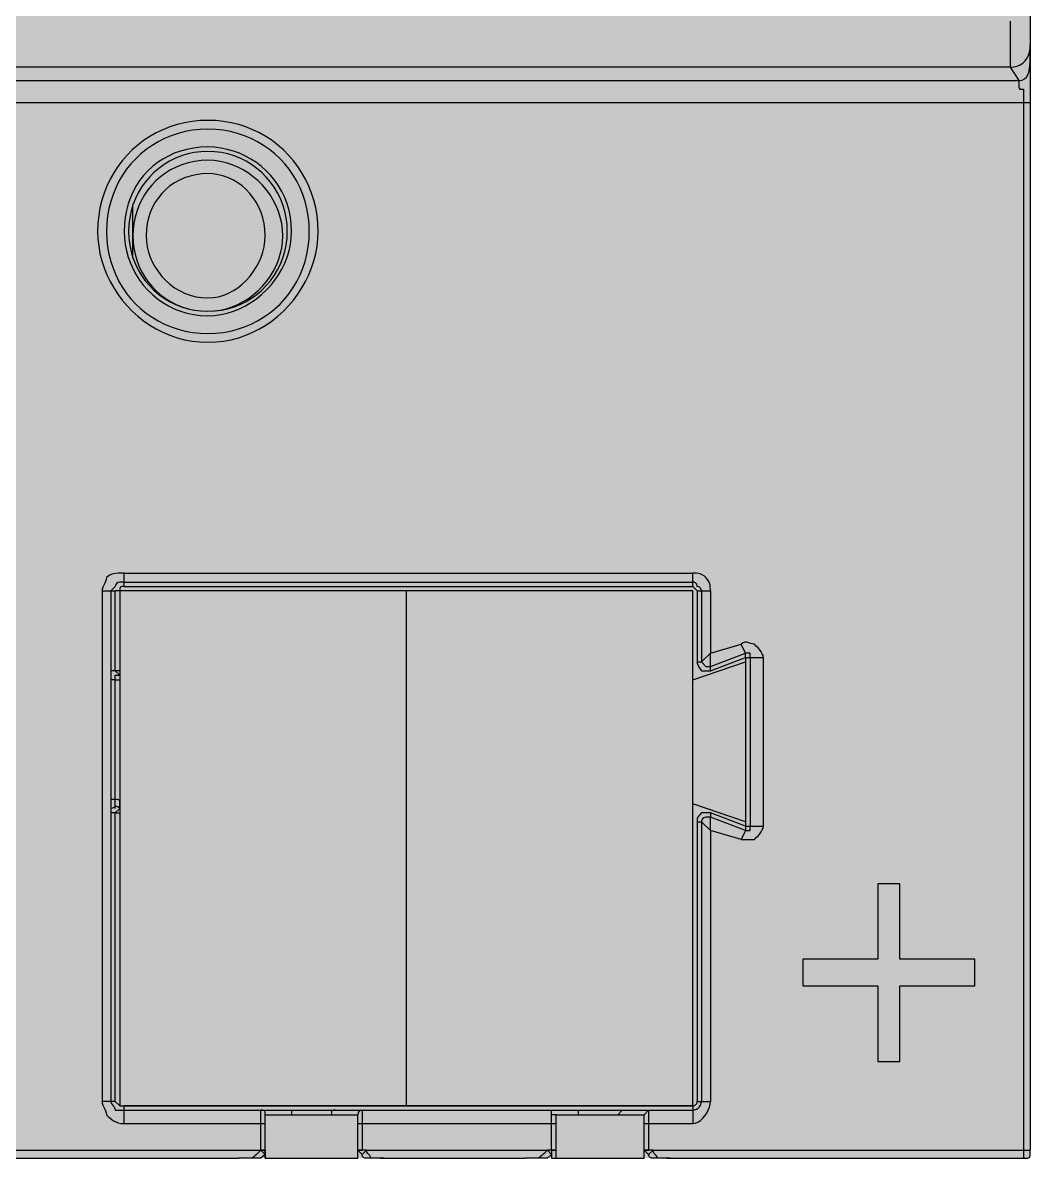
# Model space of a CAD drawing. Header units: millimetres. Extents: x 0 to 966, y -664 to 90.
# Drawn here: x 123.57 to 144, y -390 to -366.98 of the extents above; entities that cross this region are included whole.
import ezdxf

# ---------------------------------------------------------------- set-up
doc = ezdxf.new("R2010")
doc.units = ezdxf.units.MM
for name, color, linetype in [('HDL_BODY', 7, 'Continuous'), ('HDL_COLOUR', 7, 'Continuous'), ('HDL_DETAIL', 7, 'Continuous'), ('HDL_PRINT', 7, 'Continuous')]:
    doc.layers.add(name, color=color, linetype=linetype)

# ---------------------------------------------------------------- blocks, each defined once
blk = doc.blocks.new('M_DM02.1_FRONT')
at = {"layer": 'HDL_BODY', "true_color": 0x202126}
blk.add_hatch(color=250, dxfattribs=at).paths.add_polyline_path([(0, 0), (144, 0), (144, 90), (0, 90)])
at = {"layer": 'HDL_BODY', "true_color": 0x2a2a30}
blk.add_hatch(color=250, dxfattribs=at).paths.add_polyline_path([(0.4, 20.52), (143.6, 20.52), (143.6, 68.31), (0.4, 68.31)])
at = {"layer": 'HDL_BODY', "true_color": 0x23242a}
blk.add_hatch(color=250, dxfattribs=at).paths.add_polyline_path([(0.4, 0.5), (143.6, 0.5), (143.6, 19.8), (0.4, 19.8)])
at = {"layer": 'HDL_COLOUR', "true_color": 0x232529}
for points in [[(129.56, 18.789), (129.554, 18.952), (129.538, 19.111), (129.511, 19.266), (129.474, 19.418), (129.428, 19.565), (129.372, 19.707), (129.307, 19.844), (129.233, 19.975), (129.151, 20.101), (129.061, 20.22), (128.963, 20.332), (128.858, 20.438), (128.746, 20.536), (128.628, 20.627), (128.503, 20.709), (128.373, 20.784), (128.237, 20.849), (128.096, 20.905), (127.95, 20.952), (127.799, 20.99), (127.645, 21.016), (127.486, 21.033), (127.325, 21.038), (127.163, 21.033), (127.005, 21.016), (126.85, 20.99), (126.7, 20.952), (126.554, 20.905), (126.413, 20.849), (126.277, 20.784), (126.146, 20.709), (126.021, 20.627), (125.903, 20.536), (125.791, 20.438), (125.686, 20.332), (125.589, 20.22), (125.499, 20.101), (125.417, 19.975), (125.343, 19.844), (125.278, 19.707), (125.222, 19.565), (125.175, 19.418), (125.138, 19.266), (125.112, 19.111), (125.095, 18.952), (125.09, 18.789), (125.095, 18.637), (125.112, 18.486), (125.138, 18.338), (125.175, 18.192), (125.222, 18.049), (125.278, 17.909), (125.343, 17.774), (125.417, 17.643), (125.499, 17.516), (125.589, 17.396), (125.686, 17.281), (125.791, 17.172), (125.903, 17.07), (126.021, 16.976), (126.146, 16.89), (126.277, 16.812), (126.413, 16.742), (126.554, 16.682), (126.7, 16.632), (126.85, 16.592), (127.005, 16.563), (127.163, 16.546), (127.325, 16.54), (127.486, 16.546), (127.645, 16.563), (127.799, 16.592), (127.95, 16.632), (128.096, 16.682), (128.237, 16.742), (128.373, 16.812), (128.503, 16.89), (128.628, 16.976), (128.746, 17.07), (128.858, 17.172), (128.963, 17.281), (129.061, 17.396), (129.151, 17.516), (129.233, 17.643), (129.307, 17.774), (129.372, 17.909), (129.428, 18.049), (129.474, 18.192), (129.511, 18.338), (129.538, 18.486), (129.554, 18.637), (129.56, 18.789)], [(129.382, 18.789), (129.376, 18.947), (129.36, 19.101), (129.333, 19.251), (129.297, 19.396), (129.25, 19.537), (129.195, 19.673), (129.13, 19.803), (129.057, 19.928), (128.975, 20.046), (128.886, 20.157), (128.789, 20.262), (128.685, 20.36), (128.574, 20.45), (128.456, 20.532), (128.332, 20.605), (128.203, 20.67), (128.068, 20.726), (127.928, 20.773), (127.783, 20.81), (127.634, 20.837), (127.481, 20.853), (127.325, 20.858), (127.168, 20.853), (127.015, 20.837), (126.866, 20.81), (126.722, 20.773), (126.582, 20.726), (126.447, 20.67), (126.318, 20.605), (126.194, 20.532), (126.077, 20.45), (125.966, 20.36), (125.862, 20.262), (125.765, 20.157), (125.676, 20.046), (125.595, 19.928), (125.522, 19.803), (125.457, 19.673), (125.402, 19.537), (125.355, 19.396), (125.319, 19.251), (125.292, 19.101), (125.276, 18.947), (125.271, 18.789), (125.276, 18.631), (125.292, 18.477), (125.319, 18.327), (125.355, 18.181), (125.402, 18.041), (125.457, 17.905), (125.522, 17.775), (125.595, 17.65), (125.676, 17.532), (125.765, 17.42), (125.862, 17.315), (125.966, 17.218), (126.077, 17.128), (126.194, 17.046), (126.318, 16.972), (126.447, 16.907), (126.582, 16.851), (126.722, 16.805), (126.866, 16.768), (127.015, 16.741), (127.168, 16.725), (127.325, 16.719), (127.481, 16.725), (127.634, 16.741), (127.783, 16.768), (127.928, 16.805), (128.068, 16.851), (128.203, 16.907), (128.332, 16.972), (128.456, 17.046), (128.574, 17.128), (128.685, 17.218), (128.789, 17.315), (128.886, 17.42), (128.975, 17.532), (129.057, 17.65), (129.13, 17.775), (129.195, 17.905), (129.25, 18.041), (129.297, 18.181), (129.333, 18.327), (129.36, 18.477), (129.376, 18.631), (129.382, 18.789)], [(129.023, 18.789), (129.017, 18.935), (128.999, 19.077), (128.971, 19.214), (128.932, 19.347), (128.883, 19.473), (128.825, 19.595), (128.758, 19.71), (128.682, 19.818), (128.599, 19.92), (128.509, 20.015), (128.412, 20.102), (128.308, 20.182), (128.199, 20.253), (128.085, 20.316), (127.967, 20.371), (127.844, 20.416), (127.718, 20.451), (127.589, 20.477), (127.458, 20.493), (127.325, 20.499), (127.179, 20.493), (127.038, 20.477), (126.902, 20.451), (126.771, 20.416), (126.645, 20.371), (126.524, 20.316), (126.41, 20.253), (126.302, 20.182), (126.201, 20.102), (126.107, 20.015), (126.02, 19.92), (125.941, 19.818), (125.87, 19.71), (125.808, 19.595), (125.754, 19.473), (125.709, 19.347), (125.673, 19.214), (125.648, 19.077), (125.632, 18.935), (125.627, 18.789), (125.632, 18.655), (125.648, 18.522), (125.673, 18.392), (125.709, 18.266), (125.754, 18.142), (125.808, 18.023), (125.87, 17.908), (125.941, 17.798), (126.02, 17.694), (126.107, 17.597), (126.201, 17.506), (126.302, 17.422), (126.41, 17.346), (126.524, 17.278), (126.645, 17.22), (126.771, 17.171), (126.902, 17.131), (127.038, 17.103), (127.179, 17.085), (127.325, 17.079), (127.458, 17.085), (127.589, 17.103), (127.718, 17.131), (127.844, 17.171), (127.967, 17.22), (128.085, 17.278), (128.199, 17.346), (128.308, 17.422), (128.412, 17.506), (128.509, 17.597), (128.599, 17.694), (128.682, 17.798), (128.758, 17.908), (128.825, 18.023), (128.883, 18.142), (128.932, 18.266), (128.971, 18.392), (128.999, 18.522), (129.017, 18.655), (129.023, 18.789)], [(128.935, 18.789), (128.93, 18.929), (128.912, 19.066), (128.884, 19.199), (128.845, 19.328), (128.796, 19.452), (128.738, 19.57), (128.67, 19.683), (128.594, 19.789), (128.51, 19.889), (128.418, 19.981), (128.319, 20.066), (128.213, 20.142), (128.101, 20.21), (127.983, 20.269), (127.86, 20.318), (127.732, 20.357), (127.6, 20.385), (127.464, 20.402), (127.325, 20.408), (127.185, 20.402), (127.049, 20.385), (126.917, 20.357), (126.79, 20.318), (126.667, 20.269), (126.549, 20.21), (126.437, 20.142), (126.332, 20.066), (126.233, 19.981), (126.141, 19.889), (126.057, 19.789), (125.981, 19.683), (125.914, 19.57), (125.856, 19.452), (125.807, 19.328), (125.768, 19.199), (125.74, 19.066), (125.723, 18.929), (125.717, 18.789), (125.723, 18.648), (125.74, 18.511), (125.768, 18.378), (125.807, 18.25), (125.856, 18.126), (125.914, 18.007), (125.981, 17.895), (126.057, 17.788), (126.141, 17.689), (126.233, 17.596), (126.332, 17.512), (126.437, 17.435), (126.549, 17.368), (126.667, 17.309), (126.79, 17.26), (126.917, 17.221), (127.049, 17.193), (127.185, 17.175), (127.325, 17.169), (127.464, 17.175), (127.6, 17.193), (127.732, 17.221), (127.86, 17.26), (127.983, 17.309), (128.101, 17.368), (128.213, 17.435), (128.319, 17.512), (128.418, 17.596), (128.51, 17.689), (128.594, 17.788), (128.67, 17.895), (128.738, 18.007), (128.796, 18.126), (128.845, 18.25), (128.884, 18.378), (128.912, 18.511), (128.93, 18.648), (128.935, 18.789)], [(128.845, 18.699), (128.839, 18.826), (128.822, 18.951), (128.794, 19.073), (128.756, 19.192), (128.708, 19.308), (128.651, 19.419), (128.585, 19.526), (128.511, 19.627), (128.43, 19.722), (128.342, 19.811), (128.247, 19.893), (128.147, 19.967), (128.041, 20.033), (127.93, 20.09), (127.816, 20.139), (127.697, 20.177), (127.575, 20.205), (127.451, 20.223), (127.325, 20.229), (127.186, 20.223), (127.052, 20.205), (126.923, 20.177), (126.8, 20.139), (126.682, 20.09), (126.57, 20.033), (126.464, 19.967), (126.365, 19.893), (126.273, 19.811), (126.188, 19.722), (126.111, 19.627), (126.042, 19.526), (125.981, 19.419), (125.928, 19.308), (125.885, 19.192), (125.85, 19.073), (125.825, 18.951), (125.81, 18.826), (125.805, 18.699), (125.81, 18.572), (125.825, 18.447), (125.85, 18.325), (125.885, 18.205), (125.928, 18.09), (125.981, 17.978), (126.042, 17.872), (126.111, 17.771), (126.188, 17.676), (126.273, 17.587), (126.365, 17.505), (126.464, 17.431), (126.57, 17.365), (126.682, 17.307), (126.8, 17.259), (126.923, 17.221), (127.052, 17.193), (127.186, 17.175), (127.325, 17.169), (127.451, 17.175), (127.575, 17.193), (127.697, 17.221), (127.816, 17.259), (127.93, 17.307), (128.041, 17.365), (128.147, 17.431), (128.247, 17.505), (128.342, 17.587), (128.43, 17.676), (128.511, 17.771), (128.585, 17.872), (128.651, 17.978), (128.708, 18.09), (128.756, 18.205), (128.794, 18.325), (128.822, 18.447), (128.839, 18.572), (128.845, 18.699)], [(128.486, 18.699), (128.481, 18.824), (128.465, 18.945), (128.439, 19.061), (128.403, 19.172), (128.359, 19.278), (128.306, 19.378), (128.245, 19.471), (128.177, 19.558), (128.102, 19.637), (128.021, 19.709), (127.935, 19.773), (127.843, 19.828), (127.746, 19.874), (127.646, 19.91), (127.542, 19.937), (127.434, 19.953), (127.325, 19.959), (127.201, 19.953), (127.08, 19.937), (126.965, 19.91), (126.854, 19.874), (126.749, 19.828), (126.65, 19.773), (126.557, 19.709), (126.471, 19.637), (126.392, 19.558), (126.321, 19.471), (126.258, 19.378), (126.203, 19.278), (126.158, 19.172), (126.121, 19.061), (126.095, 18.945), (126.079, 18.824), (126.073, 18.699), (126.079, 18.588), (126.095, 18.478), (126.121, 18.369), (126.158, 18.263), (126.203, 18.159), (126.258, 18.06), (126.321, 17.965), (126.392, 17.875), (126.471, 17.792), (126.557, 17.716), (126.65, 17.647), (126.749, 17.587), (126.854, 17.536), (126.965, 17.495), (127.08, 17.464), (127.201, 17.446), (127.325, 17.439), (127.434, 17.446), (127.542, 17.464), (127.646, 17.495), (127.746, 17.536), (127.843, 17.587), (127.935, 17.647), (128.021, 17.716), (128.102, 17.792), (128.177, 17.875), (128.245, 17.965), (128.306, 18.06), (128.359, 18.159), (128.403, 18.263), (128.439, 18.369), (128.465, 18.478), (128.481, 18.588), (128.486, 18.699)]]:
    blk.add_hatch(color=250, dxfattribs=at).paths.add_polyline_path(points)
at = {"layer": 'HDL_COLOUR', "true_color": 0x111316}
blk.add_hatch(color=250, dxfattribs=at).paths.add_polyline_path([(125.627, 1.064), (131.391, 1.064), (131.391, 11.861), (125.627, 11.861)])
at = {"layer": 'HDL_COLOUR', "true_color": 0xb7262f}
blk.add_hatch(color=242, dxfattribs=at).paths.add_polyline_path([(131.391, 1.064), (137.155, 1.064), (137.155, 11.861), (131.391, 11.861)])
at = {"layer": 'HDL_PRINT', "true_color": 0xdee1e9}
h = blk.add_hatch(color=254, dxfattribs=at)
h.paths.add_polyline_path([(123.751, 13.93), (123.751, 15.73), (124.375, 15.73), (124.426, 15.73), (124.485, 15.73), (124.543, 15.73), (124.594, 15.73), (124.63, 15.73), (124.643, 15.73), (124.682, 15.725), (124.721, 15.712), (124.759, 15.694), (124.798, 15.675), (124.836, 15.658), (124.874, 15.645), (124.912, 15.64), (124.946, 15.606), (124.979, 15.571), (125.013, 15.534), (125.046, 15.493), (125.079, 15.449), (125.113, 15.399), (125.146, 15.343), (125.18, 15.28), (125.18, 15.242), (125.18, 15.197), (125.18, 15.145), (125.18, 15.089), (125.18, 15.028), (125.18, 14.964), (125.18, 14.897), (125.18, 14.83), (125.18, 14.791), (125.18, 14.751), (125.18, 14.707), (125.18, 14.659), (125.18, 14.604), (125.18, 14.542), (125.18, 14.47), (125.175, 14.432), (125.16, 14.395), (125.138, 14.361), (125.109, 14.333), (125.076, 14.31), (125.04, 14.295), (125.002, 14.29), (124.996, 14.245), (124.979, 14.203), (124.957, 14.166), (124.935, 14.137), (124.918, 14.117), (124.912, 14.11), (124.874, 14.077), (124.836, 14.053), (124.798, 14.037), (124.759, 14.027), (124.721, 14.022), (124.682, 14.02), (124.643, 14.02), (124.606, 14.015), (124.568, 14.002), (124.529, 13.985), (124.491, 13.966), (124.452, 13.948), (124.414, 13.935), (124.375, 13.93), (123.751, 13.93)])
h.paths.add_polyline_path([(124.019, 14.2), (124.375, 14.2), (124.42, 14.2), (124.465, 14.2), (124.51, 14.2), (124.555, 14.2), (124.599, 14.2), (124.643, 14.2), (124.682, 14.207), (124.71, 14.223), (124.734, 14.245), (124.757, 14.267), (124.786, 14.283), (124.824, 14.29), (124.829, 14.329), (124.842, 14.367), (124.859, 14.406), (124.877, 14.444), (124.894, 14.483), (124.907, 14.521), (124.912, 14.56), (124.916, 14.594), (124.926, 14.629), (124.94, 14.666), (124.957, 14.706), (124.974, 14.751), (124.988, 14.8), (124.998, 14.856), (125.002, 14.92), (124.998, 14.983), (124.988, 15.039), (124.974, 15.089), (124.957, 15.134), (124.94, 15.174), (124.926, 15.211), (124.916, 15.246), (124.912, 15.28), (124.874, 15.318), (124.836, 15.357), (124.798, 15.396), (124.759, 15.434), (124.721, 15.473), (124.682, 15.511), (124.643, 15.55), (124.599, 15.55), (124.555, 15.55), (124.51, 15.55), (124.465, 15.55), (124.42, 15.55), (124.375, 15.55), (124.019, 15.55), (124.019, 14.2)])
at = {"layer": 'HDL_DETAIL', "color": 251, "true_color": 0x52555c}
for points in [[(143.591, 23.048), (143.591, 22.988), (143.591, 22.928), (143.591, 22.883), (143.591, 22.838), (143.591, 22.793), (143.591, 22.748), (143.591, 22.703), (143.591, 22.658), (143.591, 22.613), (143.591, 22.582), (143.591, 22.554), (143.591, 22.523), (143.591, 22.478), (143.591, 22.433), (143.591, 22.402), (143.591, 22.374), (143.591, 22.343), (143.591, 22.298), (143.591, 22.208), (143.591, 22.118)], [(144, 23.468), (144, 23.429), (144, 23.388), (144, 23.345), (144, 23.297), (144, 23.242), (144, 23.18), (144, 23.108), (144, 23.018), (144, 22.973), (144, 22.941), (144, 22.914), (144, 22.882), (144, 22.838), (144, 22.748), (144, 22.658), (144, 22.568)], [(143.591, 22.118), (143.668, 22.123), (143.737, 22.139), (143.798, 22.164), (143.851, 22.199), (143.896, 22.242), (143.933, 22.293), (143.962, 22.352), (143.983, 22.418), (143.996, 22.49), (144, 22.568)], [(144, 22.568), (144, 22.388)], [(143.769, 21.848), (143.832, 21.856), (143.882, 21.878), (143.921, 21.914), (143.95, 21.96), (143.971, 22.017), (143.985, 22.081), (143.994, 22.152), (143.998, 22.228), (144, 22.307), (144, 22.388)], [(144, 22.388), (144, 22.388), (144, 22.298), (144, 22.208), (144, 22.118), (144, 22.065), (144, 22.016), (144, 21.975), (144, 21.948), (144, 21.938), (144, 21.893), (144, 21.862), (144, 21.834), (144, 21.803), (144, 21.758), (144, 21.686), (144, 21.624), (144, 21.569), (144, 21.521), (144, 21.477), (144, 21.437), (144, 21.398)], [(143.591, 22.118), (0.598, 22.118)], [(143.591, 22.118), (143.769, 21.848)], [(0.33, 21.848), (143.769, 21.848)], [(143.769, 21.848), (143.769, 21.848), (143.769, 21.758), (143.77, 21.714), (143.775, 21.688), (143.789, 21.674), (143.816, 21.669), (143.86, 21.668), (143.86, 21.578), (143.86, 21.525), (143.86, 21.476), (143.86, 21.436), (143.86, 21.408), (143.86, 21.398)], [(0, 21.398), (144, 21.398)], [(143.86, 21.398), (143.86, 0)], [(144, 21.398), (144, 0.164)], [(125.805, 18.249), (125.805, 19.329)], [(125.627, 11.861), (125.564, 11.86), (125.508, 11.859), (125.459, 11.856), (125.415, 11.849), (125.375, 11.839), (125.338, 11.823), (125.304, 11.8), (125.271, 11.771), (125.266, 11.732), (125.253, 11.694), (125.235, 11.655), (125.216, 11.616), (125.198, 11.578), (125.185, 11.539), (125.18, 11.501)], [(125.627, 11.861), (137.155, 11.861)], [(125.627, 11.591), (125.627, 11.861)], [(137.155, 11.591), (137.155, 11.861)], [(137.514, 11.501), (137.513, 11.539), (137.512, 11.578), (137.507, 11.616), (137.497, 11.655), (137.481, 11.694), (137.457, 11.732), (137.423, 11.771), (137.386, 11.804), (137.348, 11.828), (137.309, 11.844), (137.271, 11.854), (137.232, 11.859), (137.194, 11.86), (137.155, 11.861)], [(125.627, 11.681), (125.583, 11.68), (125.542, 11.678), (125.505, 11.67), (125.475, 11.654), (125.456, 11.629), (125.449, 11.591), (125.358, 11.501)], [(125.627, 11.591), (125.584, 11.59), (125.558, 11.585), (125.545, 11.571), (125.54, 11.545), (125.539, 11.501), (125.449, 11.501)], [(125.627, 11.681), (137.155, 11.681)], [(125.627, 11.591), (137.155, 11.591)], [(137.336, 11.501), (137.335, 11.51), (137.33, 11.532), (137.316, 11.559), (137.289, 11.581), (137.245, 11.591), (137.236, 11.635), (137.213, 11.661), (137.187, 11.675), (137.164, 11.68), (137.155, 11.681)], [(137.245, 11.501), (137.245, 11.501), (137.155, 11.591)], [(125.18, 11.501), (125.449, 11.501)], [(125.18, 11.501), (125.18, 1.154)], [(125.358, 11.501), (125.358, 1.154)], [(125.449, 9.881), (125.449, 11.501)], [(137.155, 11.501), (125.539, 11.501)], [(125.539, 11.501), (125.539, 1.064)], [(131.348, 11.501), (131.348, 1.064)], [(137.155, 1.064), (137.155, 11.501)], [(137.245, 11.501), (137.514, 11.501)], [(137.245, 11.501), (137.245, 10.061)], [(137.336, 11.501), (137.336, 10.061)], [(137.514, 11.501), (137.514, 10.241)], [(137.514, 10.241), (138.138, 10.421)], [(138.587, 10.151), (138.582, 10.19), (138.567, 10.228), (138.545, 10.267), (138.516, 10.305), (138.482, 10.344), (138.445, 10.383), (138.406, 10.421), (138.369, 10.426), (138.331, 10.437), (138.293, 10.45), (138.254, 10.459), (138.216, 10.461), (138.177, 10.45), (138.138, 10.421)], [(138.229, 10.241), (138.138, 10.421)], [(137.336, 10.061), (137.514, 10.241)], [(137.514, 9.971), (138.229, 10.241)], [(137.514, 10.151), (137.514, 10.241)], [(137.514, 9.881), (138.229, 10.151)], [(137.514, 9.971), (137.514, 10.151)], [(138.229, 10.151), (138.229, 10.241)], [(138.319, 10.151), (138.319, 10.241), (138.229, 10.241)], [(138.229, 10.151), (138.319, 10.151)], [(138.229, 10.151), (138.229, 6.732)], [(138.319, 10.151), (138.587, 10.151)], [(138.319, 10.151), (138.319, 6.732)], [(138.587, 10.151), (138.587, 6.732)], [(137.155, 9.701), (138.229, 10.061)], [(137.245, 10.061), (137.336, 10.061)], [(137.245, 10.061), (137.246, 10.054), (137.249, 10.034), (137.257, 10.005), (137.272, 9.968), (137.298, 9.926), (137.336, 9.881), (137.379, 9.881), (137.41, 9.881), (137.437, 9.881), (137.469, 9.881), (137.514, 9.881)], [(137.336, 10.061), (137.423, 9.971), (137.514, 9.971)], [(137.514, 9.881), (137.514, 9.971)], [(138.229, 10.061), (138.229, 6.822)], [(125.449, 9.881), (125.358, 9.881)], [(125.449, 9.701), (125.358, 9.701)], [(125.449, 9.881), (125.539, 9.791)], [(125.539, 9.881), (125.449, 9.881)], [(125.449, 9.791), (125.539, 9.791)], [(125.449, 9.701), (125.449, 9.791)], [(125.449, 7.272), (125.449, 9.701)], [(125.449, 9.701), (125.539, 9.701)], [(125.539, 9.791), (125.539, 9.701)], [(125.449, 7.272), (125.358, 7.272)], [(125.539, 7.182), (125.538, 7.226), (125.533, 7.252), (125.52, 7.266), (125.493, 7.271), (125.449, 7.272)], [(125.449, 7.182), (125.449, 7.272)], [(125.449, 7.092), (125.449, 7.182)], [(125.539, 7.092), (125.539, 7.182)], [(138.229, 6.822), (137.155, 7.182)], [(125.539, 7.092), (125.505, 7.12), (125.48, 7.131), (125.458, 7.13), (125.439, 7.12), (125.418, 7.108), (125.392, 7.097), (125.358, 7.092)], [(125.449, 7.002), (125.358, 7.002)], [(125.449, 7.002), (125.539, 7.092)], [(125.449, 7.002), (125.539, 7.002)], [(125.449, 1.154), (125.449, 7.002)], [(137.514, 7.002), (137.469, 7.002), (137.437, 7.002), (137.41, 7.002), (137.379, 7.002), (137.336, 7.002), (137.298, 6.964), (137.272, 6.935), (137.257, 6.912), (137.249, 6.889), (137.246, 6.86), (137.245, 6.822)], [(137.514, 6.912), (137.423, 6.912), (137.381, 6.903), (137.355, 6.88), (137.341, 6.854), (137.336, 6.831), (137.336, 6.822)], [(138.229, 6.732), (137.514, 7.002)], [(137.514, 7.002), (137.514, 6.912)], [(138.229, 6.642), (137.514, 6.912)], [(137.514, 6.642), (137.514, 6.912)], [(137.245, 6.822), (137.336, 6.822)], [(137.245, 6.822), (137.245, 1.154)], [(137.336, 6.822), (137.336, 1.154)], [(137.514, 6.642), (137.336, 6.822)], [(138.138, 6.462), (138.183, 6.462), (138.228, 6.462), (138.273, 6.462), (138.318, 6.462), (138.363, 6.462), (138.406, 6.462), (138.445, 6.501), (138.482, 6.539), (138.516, 6.578), (138.545, 6.616), (138.567, 6.655), (138.582, 6.693), (138.587, 6.732)], [(138.229, 6.732), (138.319, 6.732)], [(138.229, 6.732), (138.229, 6.642)], [(138.229, 6.642), (138.319, 6.642), (138.319, 6.732)], [(138.319, 6.732), (138.587, 6.732)], [(138.138, 6.462), (137.514, 6.642)], [(137.514, 6.642), (137.514, 1.154)], [(138.229, 6.642), (138.138, 6.462)], [(141.356, 5.563), (140.91, 5.563)], [(140.91, 5.563), (140.91, 4.033)], [(141.356, 4.033), (141.356, 5.563)], [(140.91, 4.033), (139.39, 4.033)], [(139.39, 4.033), (139.39, 3.493)], [(142.877, 4.033), (141.356, 4.033)], [(142.877, 3.493), (142.877, 4.033)], [(139.39, 3.493), (140.91, 3.493)], [(140.91, 3.493), (140.91, 1.963)], [(141.356, 3.493), (142.877, 3.493)], [(141.356, 1.963), (141.356, 3.493)], [(140.91, 1.963), (141.356, 1.963)], [(125.449, 1.154), (125.18, 1.154)], [(125.18, 1.154), (125.185, 1.115), (125.198, 1.076), (125.216, 1.038), (125.235, 0.999), (125.253, 0.961), (125.266, 0.922), (125.271, 0.884), (125.304, 0.85), (125.338, 0.818), (125.375, 0.787), (125.415, 0.76), (125.459, 0.737), (125.508, 0.719), (125.564, 0.708), (125.627, 0.704)], [(125.358, 1.154), (125.365, 1.115), (125.382, 1.087), (125.403, 1.064), (125.425, 1.04), (125.442, 1.012), (125.449, 0.974), (125.459, 0.974), (125.486, 0.974), (125.526, 0.974), (125.575, 0.974), (125.627, 0.974)], [(125.449, 1.154), (125.539, 1.064), (125.627, 1.064)], [(137.155, 0.704), (137.209, 0.711), (137.262, 0.733), (137.312, 0.767), (137.359, 0.81), (137.402, 0.861), (137.439, 0.917), (137.47, 0.977), (137.494, 1.038), (137.509, 1.097), (137.514, 1.154)], [(137.155, 0.974), (137.193, 0.979), (137.23, 0.994), (137.264, 1.016), (137.293, 1.045), (137.316, 1.079), (137.33, 1.115), (137.336, 1.154)], [(137.155, 1.064), (137.164, 1.064), (137.187, 1.069), (137.213, 1.083), (137.236, 1.11), (137.245, 1.154)], [(137.245, 1.154), (137.514, 1.154)], [(125.539, 1.064), (137.155, 1.064)], [(137.155, 1.064), (125.627, 1.064)], [(125.627, 0.704), (125.627, 1.064)], [(125.627, 0.974), (129.023, 0.974)], [(128.399, 0.164), (128.399, 0.974)], [(128.486, 0.884), (128.486, 0.884), (128.485, 0.928), (128.48, 0.954), (128.467, 0.968), (128.441, 0.973), (128.399, 0.974)], [(129.023, 0.974), (129.061, 0.974), (129.106, 0.974), (129.157, 0.974), (129.213, 0.974), (129.274, 0.974), (129.337, 0.974), (129.403, 0.974), (129.469, 0.974), (129.507, 0.974), (129.552, 0.974), (129.603, 0.974), (129.66, 0.974), (129.72, 0.974), (129.784, 0.974), (129.849, 0.974), (129.916, 0.974)], [(129.023, 0.974), (129.023, 0.884)], [(129.916, 0.974), (129.873, 0.973), (129.847, 0.968), (129.834, 0.954), (129.829, 0.928), (129.828, 0.884)], [(129.916, 0.974), (134.832, 0.974)], [(130.453, 0.974), (130.444, 0.973), (130.422, 0.968), (130.396, 0.954), (130.374, 0.928), (130.365, 0.884)], [(130.453, 0.974), (130.453, 0.164)], [(134.295, 0.164), (134.295, 0.974)], [(134.386, 0.884), (134.295, 0.884), (134.295, 0.974)], [(134.832, 0.974), (134.895, 0.974), (134.952, 0.974), (135.005, 0.974), (135.055, 0.974), (135.106, 0.974), (135.159, 0.974), (135.216, 0.974), (135.279, 0.974), (135.317, 0.974), (135.362, 0.974), (135.413, 0.974), (135.469, 0.974), (135.529, 0.974), (135.593, 0.974), (135.658, 0.974), (135.725, 0.974)], [(134.832, 0.974), (134.832, 0.884)], [(135.725, 0.974), (135.638, 0.884)], [(135.725, 0.974), (137.155, 0.974)], [(136.262, 0.974), (136.174, 0.884)], [(136.262, 0.974), (136.262, 0.164)], [(137.155, 1.064), (137.155, 0.704)], [(125.627, 0.704), (128.486, 0.704)], [(128.486, 0.884), (129.023, 0.884)], [(128.486, 0), (128.486, 0.884)], [(129.023, 0.884), (129.113, 0.884)], [(129.113, 0.884), (129.166, 0.884), (129.214, 0.884), (129.254, 0.884), (129.281, 0.884), (129.291, 0.884), (129.345, 0.884), (129.393, 0.884), (129.433, 0.884), (129.459, 0.884), (129.469, 0.884), (129.523, 0.884), (129.572, 0.884), (129.613, 0.884), (129.64, 0.884), (129.65, 0.884), (129.694, 0.884), (129.725, 0.884), (129.752, 0.884), (129.783, 0.884), (129.828, 0.884)], [(129.828, 0.884), (130.365, 0.884)], [(130.365, 0), (130.365, 0.884)], [(130.365, 0.704), (134.386, 0.704)], [(134.386, 0.884), (134.832, 0.884)], [(134.386, 0), (134.386, 0.884)], [(134.832, 0.884), (134.923, 0.884)], [(134.923, 0.884), (134.975, 0.884), (135.023, 0.884), (135.063, 0.884), (135.091, 0.884), (135.101, 0.884), (135.154, 0.884), (135.202, 0.884), (135.242, 0.884), (135.269, 0.884), (135.279, 0.884), (135.332, 0.884), (135.38, 0.884), (135.42, 0.884), (135.447, 0.884), (135.457, 0.884), (135.51, 0.884), (135.559, 0.884), (135.6, 0.884), (135.627, 0.884), (135.638, 0.884)], [(135.638, 0.884), (136.174, 0.884)], [(136.174, 0), (136.174, 0.884)], [(136.174, 0.704), (137.155, 0.704)], [(0, 0.164), (128.399, 0.164)], [(0.33, 0), (127.952, 0)], [(128.399, 0.164), (128.36, 0.126), (128.332, 0.098), (128.308, 0.076), (128.285, 0.055), (128.256, 0.032), (128.218, 0), (128.216, 0), (128.207, 0), (128.181, 0), (128.13, 0), (128.13, 0), (128.116, 0), (128.085, 0), (128.054, 0), (128.04, 0), (128.04, 0), (127.952, 0)], [(128.04, 0), (127.952, 0)], [(128.399, 0), (128.346, 0), (128.319, 0), (128.309, 0), (128.308, 0), (128.256, 0), (128.229, 0), (128.219, 0), (128.218, 0), (128.13, 0), (128.13, 0), (128.04, 0), (128.04, 0)], [(128.486, 0.164), (128.399, 0.164)], [(128.486, 0.074), (128.399, 0.164)], [(128.399, 0.164), (128.486, 0.164)], [(128.486, 0.074), (128.399, 0)], [(128.486, 0.164), (128.486, 0)], [(128.486, 0.164), (128.486, 0.074)], [(128.486, 0), (128.486, 0), (128.577, 0), (128.667, 0)], [(128.486, 0), (128.577, 0), (128.667, 0)], [(128.667, 0), (128.73, 0), (128.787, 0), (128.84, 0), (128.89, 0), (128.941, 0), (128.994, 0), (129.05, 0), (129.113, 0), (129.157, 0), (129.202, 0), (129.247, 0), (129.291, 0), (129.337, 0), (129.382, 0), (129.453, 0), (129.515, 0), (129.569, 0), (129.617, 0), (129.66, 0), (129.7, 0), (129.738, 0), (129.828, 0), (129.872, 0), (129.903, 0), (129.93, 0), (129.961, 0), (130.006, 0), (130.097, 0), (130.184, 0), (130.275, 0), (130.365, 0)], [(128.667, 0), (128.734, 0), (128.799, 0), (128.863, 0), (128.923, 0), (128.979, 0), (129.031, 0), (129.076, 0), (129.113, 0), (129.157, 0), (129.202, 0), (129.247, 0), (129.291, 0), (129.337, 0), (129.382, 0), (129.425, 0), (129.475, 0), (129.531, 0), (129.589, 0), (129.644, 0), (129.695, 0), (129.738, 0), (129.828, 0), (129.872, 0), (129.903, 0), (129.93, 0), (129.961, 0), (130.006, 0), (130.097, 0), (130.184, 0), (130.275, 0), (130.365, 0)], [(130.453, 0.164), (130.365, 0.164)], [(130.453, 0.074), (130.365, 0.164)], [(130.365, 0), (130.365, 0.164)], [(130.365, 0.164), (130.453, 0.164)], [(130.543, 0.164), (130.453, 0.164)], [(130.453, 0.074), (130.543, 0.164)], [(130.812, 0), (130.812, 0), (130.812, 0), (130.721, 0), (130.721, 0), (130.669, 0), (130.642, 0), (130.632, 0), (130.631, 0), (130.543, 0), (130.534, 0.001), (130.511, 0.005), (130.484, 0.016), (130.462, 0.038), (130.453, 0.074)], [(130.543, 0.164), (134.208, 0.164)], [(130.899, 0), (130.899, 0), (130.899, 0), (130.812, 0), (130.81, 0), (130.8, 0), (130.773, 0), (130.721, 0), (130.721, 0), (130.631, 0), (130.624, 0.032), (130.608, 0.055), (130.587, 0.076), (130.566, 0.098), (130.55, 0.126), (130.543, 0.164)], [(130.812, 0), (130.899, 0)], [(130.899, 0), (133.761, 0)], [(134.208, 0.164), (134.169, 0.126), (134.141, 0.098), (134.117, 0.076), (134.094, 0.055), (134.065, 0.032), (134.027, 0), (134.027, 0), (133.976, 0), (133.95, 0), (133.941, 0), (133.939, 0), (133.849, 0), (133.849, 0), (133.761, 0)], [(133.849, 0), (133.761, 0)], [(134.208, 0), (134.117, 0), (134.103, 0), (134.072, 0), (134.041, 0), (134.027, 0), (133.976, 0), (133.95, 0), (133.941, 0), (133.939, 0), (133.849, 0), (133.849, 0)], [(134.295, 0.074), (134.208, 0.164)], [(134.295, 0.164), (134.208, 0.164)], [(134.295, 0.074), (134.208, 0)], [(134.386, 0.164), (134.295, 0.164)], [(134.295, 0.164), (134.295, 0)], [(134.295, 0.164), (134.295, 0.074)], [(134.295, 0.164), (134.386, 0.164)], [(134.295, 0), (134.386, 0)], [(134.295, 0), (134.295, 0), (134.386, 0), (134.476, 0)], [(134.386, 0), (134.386, 0), (134.476, 0)], [(134.476, 0), (134.543, 0), (134.608, 0), (134.672, 0), (134.732, 0), (134.789, 0), (134.84, 0), (134.885, 0), (134.923, 0), (134.965, 0), (135.016, 0), (135.072, 0), (135.129, 0), (135.185, 0), (135.236, 0), (135.279, 0), (135.324, 0), (135.368, 0), (135.413, 0), (135.457, 0), (135.502, 0), (135.547, 0), (135.638, 0), (135.681, 0), (135.712, 0), (135.739, 0), (135.771, 0), (135.816, 0), (135.906, 0), (135.957, 0), (135.983, 0), (135.992, 0), (135.993, 0), (136.084, 0), (136.174, 0)], [(134.476, 0), (134.543, 0), (134.608, 0), (134.672, 0), (134.732, 0), (134.789, 0), (134.84, 0), (134.885, 0), (134.923, 0), (134.967, 0), (135.011, 0), (135.056, 0), (135.101, 0), (135.146, 0), (135.191, 0), (135.234, 0), (135.284, 0), (135.339, 0), (135.397, 0), (135.452, 0), (135.503, 0), (135.547, 0), (135.6, 0), (135.649, 0), (135.688, 0), (135.715, 0), (135.725, 0), (135.77, 0), (135.815, 0), (135.86, 0), (135.905, 0), (135.95, 0), (135.993, 0), (136.084, 0), (136.174, 0)], [(136.262, 0.164), (136.174, 0.164)], [(136.262, 0.074), (136.174, 0.164)], [(136.174, 0), (136.174, 0.164)], [(136.174, 0.164), (136.262, 0.164)], [(136.352, 0.164), (136.262, 0.164)], [(136.262, 0.074), (136.352, 0.164)], [(136.621, 0), (136.621, 0), (136.621, 0), (136.53, 0), (136.53, 0), (136.44, 0), (136.352, 0), (136.343, 0.001), (136.321, 0.005), (136.294, 0.016), (136.271, 0.038), (136.262, 0.074)], [(136.352, 0.164), (144, 0.164)], [(136.708, 0), (136.708, 0), (136.708, 0), (136.621, 0), (136.621, 0), (136.569, 0), (136.542, 0), (136.532, 0), (136.53, 0), (136.529, 0), (136.519, 0), (136.492, 0), (136.44, 0), (136.433, 0.032), (136.417, 0.055), (136.396, 0.076), (136.375, 0.098), (136.359, 0.126), (136.352, 0.164)], [(136.621, 0), (136.708, 0)], [(136.708, 0), (143.86, 0)], [(143.86, 0), (143.912, 0), (143.949, 0.004), (143.974, 0.013), (143.989, 0.031), (143.997, 0.06), (144, 0.103), (144, 0.164)]]:
    blk.add_lwpolyline(points, dxfattribs=at)
for points in [[(129.56, 18.789), (129.554, 18.952), (129.538, 19.111), (129.511, 19.266), (129.474, 19.418), (129.428, 19.565), (129.372, 19.707), (129.307, 19.844), (129.233, 19.975), (129.151, 20.101), (129.061, 20.22), (128.963, 20.332), (128.858, 20.438), (128.746, 20.536), (128.628, 20.627), (128.503, 20.709), (128.373, 20.784), (128.237, 20.849), (128.096, 20.905), (127.95, 20.952), (127.799, 20.99), (127.645, 21.016), (127.486, 21.033), (127.325, 21.038), (127.163, 21.033), (127.005, 21.016), (126.85, 20.99), (126.7, 20.952), (126.554, 20.905), (126.413, 20.849), (126.277, 20.784), (126.146, 20.709), (126.021, 20.627), (125.903, 20.536), (125.791, 20.438), (125.686, 20.332), (125.589, 20.22), (125.499, 20.101), (125.417, 19.975), (125.343, 19.844), (125.278, 19.707), (125.222, 19.565), (125.175, 19.418), (125.138, 19.266), (125.112, 19.111), (125.095, 18.952), (125.09, 18.789), (125.095, 18.637), (125.112, 18.486), (125.138, 18.338), (125.175, 18.192), (125.222, 18.049), (125.278, 17.909), (125.343, 17.774), (125.417, 17.643), (125.499, 17.516), (125.589, 17.396), (125.686, 17.281), (125.791, 17.172), (125.903, 17.07), (126.021, 16.976), (126.146, 16.89), (126.277, 16.812), (126.413, 16.742), (126.554, 16.682), (126.7, 16.632), (126.85, 16.592), (127.005, 16.563), (127.163, 16.546), (127.325, 16.54), (127.486, 16.546), (127.645, 16.563), (127.799, 16.592), (127.95, 16.632), (128.096, 16.682), (128.237, 16.742), (128.373, 16.812), (128.503, 16.89), (128.628, 16.976), (128.746, 17.07), (128.858, 17.172), (128.963, 17.281), (129.061, 17.396), (129.151, 17.516), (129.233, 17.643), (129.307, 17.774), (129.372, 17.909), (129.428, 18.049), (129.474, 18.192), (129.511, 18.338), (129.538, 18.486), (129.554, 18.637), (129.56, 18.789)], [(129.382, 18.789), (129.376, 18.947), (129.36, 19.101), (129.333, 19.251), (129.297, 19.396), (129.25, 19.537), (129.195, 19.673), (129.13, 19.803), (129.057, 19.928), (128.975, 20.046), (128.886, 20.157), (128.789, 20.262), (128.685, 20.36), (128.574, 20.45), (128.456, 20.532), (128.332, 20.605), (128.203, 20.67), (128.068, 20.726), (127.928, 20.773), (127.783, 20.81), (127.634, 20.837), (127.481, 20.853), (127.325, 20.858), (127.168, 20.853), (127.015, 20.837), (126.866, 20.81), (126.722, 20.773), (126.582, 20.726), (126.447, 20.67), (126.318, 20.605), (126.194, 20.532), (126.077, 20.45), (125.966, 20.36), (125.862, 20.262), (125.765, 20.157), (125.676, 20.046), (125.595, 19.928), (125.522, 19.803), (125.457, 19.673), (125.402, 19.537), (125.355, 19.396), (125.319, 19.251), (125.292, 19.101), (125.276, 18.947), (125.271, 18.789), (125.276, 18.631), (125.292, 18.477), (125.319, 18.327), (125.355, 18.181), (125.402, 18.041), (125.457, 17.905), (125.522, 17.775), (125.595, 17.65), (125.676, 17.532), (125.765, 17.42), (125.862, 17.315), (125.966, 17.218), (126.077, 17.128), (126.194, 17.046), (126.318, 16.972), (126.447, 16.907), (126.582, 16.851), (126.722, 16.805), (126.866, 16.768), (127.015, 16.741), (127.168, 16.725), (127.325, 16.719), (127.481, 16.725), (127.634, 16.741), (127.783, 16.768), (127.928, 16.805), (128.068, 16.851), (128.203, 16.907), (128.332, 16.972), (128.456, 17.046), (128.574, 17.128), (128.685, 17.218), (128.789, 17.315), (128.886, 17.42), (128.975, 17.532), (129.057, 17.65), (129.13, 17.775), (129.195, 17.905), (129.25, 18.041), (129.297, 18.181), (129.333, 18.327), (129.36, 18.477), (129.376, 18.631), (129.382, 18.789)], [(129.023, 18.789), (129.017, 18.935), (128.999, 19.077), (128.971, 19.214), (128.932, 19.347), (128.883, 19.473), (128.825, 19.595), (128.758, 19.71), (128.682, 19.818), (128.599, 19.92), (128.509, 20.015), (128.412, 20.102), (128.308, 20.182), (128.199, 20.253), (128.085, 20.316), (127.967, 20.371), (127.844, 20.416), (127.718, 20.451), (127.589, 20.477), (127.458, 20.493), (127.325, 20.499), (127.179, 20.493), (127.038, 20.477), (126.902, 20.451), (126.771, 20.416), (126.645, 20.371), (126.524, 20.316), (126.41, 20.253), (126.302, 20.182), (126.201, 20.102), (126.107, 20.015), (126.02, 19.92), (125.941, 19.818), (125.87, 19.71), (125.808, 19.595), (125.754, 19.473), (125.709, 19.347), (125.673, 19.214), (125.648, 19.077), (125.632, 18.935), (125.627, 18.789), (125.632, 18.655), (125.648, 18.522), (125.673, 18.392), (125.709, 18.266), (125.754, 18.142), (125.808, 18.023), (125.87, 17.908), (125.941, 17.798), (126.02, 17.694), (126.107, 17.597), (126.201, 17.506), (126.302, 17.422), (126.41, 17.346), (126.524, 17.278), (126.645, 17.22), (126.771, 17.171), (126.902, 17.131), (127.038, 17.103), (127.179, 17.085), (127.325, 17.079), (127.458, 17.085), (127.589, 17.103), (127.718, 17.131), (127.844, 17.171), (127.967, 17.22), (128.085, 17.278), (128.199, 17.346), (128.308, 17.422), (128.412, 17.506), (128.509, 17.597), (128.599, 17.694), (128.682, 17.798), (128.758, 17.908), (128.825, 18.023), (128.883, 18.142), (128.932, 18.266), (128.971, 18.392), (128.999, 18.522), (129.017, 18.655), (129.023, 18.789)], [(128.935, 18.789), (128.93, 18.929), (128.912, 19.066), (128.884, 19.199), (128.845, 19.328), (128.796, 19.452), (128.738, 19.57), (128.67, 19.683), (128.594, 19.789), (128.51, 19.889), (128.418, 19.981), (128.319, 20.066), (128.213, 20.142), (128.101, 20.21), (127.983, 20.269), (127.86, 20.318), (127.732, 20.357), (127.6, 20.385), (127.464, 20.402), (127.325, 20.408), (127.185, 20.402), (127.049, 20.385), (126.917, 20.357), (126.79, 20.318), (126.667, 20.269), (126.549, 20.21), (126.437, 20.142), (126.332, 20.066), (126.233, 19.981), (126.141, 19.889), (126.057, 19.789), (125.981, 19.683), (125.914, 19.57), (125.856, 19.452), (125.807, 19.328), (125.768, 19.199), (125.74, 19.066), (125.723, 18.929), (125.717, 18.789), (125.723, 18.648), (125.74, 18.511), (125.768, 18.378), (125.807, 18.25), (125.856, 18.126), (125.914, 18.007), (125.981, 17.895), (126.057, 17.788), (126.141, 17.689), (126.233, 17.596), (126.332, 17.512), (126.437, 17.435), (126.549, 17.368), (126.667, 17.309), (126.79, 17.26), (126.917, 17.221), (127.049, 17.193), (127.185, 17.175), (127.325, 17.169), (127.464, 17.175), (127.6, 17.193), (127.732, 17.221), (127.86, 17.26), (127.983, 17.309), (128.101, 17.368), (128.213, 17.435), (128.319, 17.512), (128.418, 17.596), (128.51, 17.689), (128.594, 17.788), (128.67, 17.895), (128.738, 18.007), (128.796, 18.126), (128.845, 18.25), (128.884, 18.378), (128.912, 18.511), (128.93, 18.648), (128.935, 18.789)], [(128.845, 18.699), (128.839, 18.826), (128.822, 18.951), (128.794, 19.073), (128.756, 19.192), (128.708, 19.308), (128.651, 19.419), (128.585, 19.526), (128.511, 19.627), (128.43, 19.722), (128.342, 19.811), (128.247, 19.893), (128.147, 19.967), (128.041, 20.033), (127.93, 20.09), (127.816, 20.139), (127.697, 20.177), (127.575, 20.205), (127.451, 20.223), (127.325, 20.229), (127.186, 20.223), (127.052, 20.205), (126.923, 20.177), (126.8, 20.139), (126.682, 20.09), (126.57, 20.033), (126.464, 19.967), (126.365, 19.893), (126.273, 19.811), (126.188, 19.722), (126.111, 19.627), (126.042, 19.526), (125.981, 19.419), (125.928, 19.308), (125.885, 19.192), (125.85, 19.073), (125.825, 18.951), (125.81, 18.826), (125.805, 18.699), (125.81, 18.572), (125.825, 18.447), (125.85, 18.325), (125.885, 18.205), (125.928, 18.09), (125.981, 17.978), (126.042, 17.872), (126.111, 17.771), (126.188, 17.676), (126.273, 17.587), (126.365, 17.505), (126.464, 17.431), (126.57, 17.365), (126.682, 17.307), (126.8, 17.259), (126.923, 17.221), (127.052, 17.193), (127.186, 17.175), (127.325, 17.169), (127.451, 17.175), (127.575, 17.193), (127.697, 17.221), (127.816, 17.259), (127.93, 17.307), (128.041, 17.365), (128.147, 17.431), (128.247, 17.505), (128.342, 17.587), (128.43, 17.676), (128.511, 17.771), (128.585, 17.872), (128.651, 17.978), (128.708, 18.09), (128.756, 18.205), (128.794, 18.325), (128.822, 18.447), (128.839, 18.572), (128.845, 18.699)], [(128.486, 18.699), (128.481, 18.824), (128.465, 18.945), (128.439, 19.061), (128.403, 19.172), (128.359, 19.278), (128.306, 19.378), (128.245, 19.471), (128.177, 19.558), (128.102, 19.637), (128.021, 19.709), (127.935, 19.773), (127.843, 19.828), (127.746, 19.874), (127.646, 19.91), (127.542, 19.937), (127.434, 19.953), (127.325, 19.959), (127.201, 19.953), (127.08, 19.937), (126.965, 19.91), (126.854, 19.874), (126.749, 19.828), (126.65, 19.773), (126.557, 19.709), (126.471, 19.637), (126.392, 19.558), (126.321, 19.471), (126.258, 19.378), (126.203, 19.278), (126.158, 19.172), (126.121, 19.061), (126.095, 18.945), (126.079, 18.824), (126.073, 18.699), (126.079, 18.588), (126.095, 18.478), (126.121, 18.369), (126.158, 18.263), (126.203, 18.159), (126.258, 18.06), (126.321, 17.965), (126.392, 17.875), (126.471, 17.792), (126.557, 17.716), (126.65, 17.647), (126.749, 17.587), (126.854, 17.536), (126.965, 17.495), (127.08, 17.464), (127.201, 17.446), (127.325, 17.439), (127.434, 17.446), (127.542, 17.464), (127.646, 17.495), (127.746, 17.536), (127.843, 17.587), (127.935, 17.647), (128.021, 17.716), (128.102, 17.792), (128.177, 17.875), (128.245, 17.965), (128.306, 18.06), (128.359, 18.159), (128.403, 18.263), (128.439, 18.369), (128.465, 18.478), (128.481, 18.588), (128.486, 18.699)], [(137.514, 10.241), (137.514, 10.241)], [(125.449, 9.791), (125.449, 9.791)], [(137.514, 6.912), (137.514, 6.912)], [(137.336, 6.822), (137.336, 6.822)], [(128.399, 0.164), (128.399, 0.164)], [(128.486, 0.164), (128.486, 0.164)], [(128.486, 0), (128.486, 0)], [(128.486, 0), (128.486, 0)], [(130.365, 0.164), (130.365, 0.164)], [(130.365, 0), (130.365, 0)], [(130.365, 0), (130.365, 0)], [(134.295, 0.164), (134.295, 0.164)], [(134.386, 0), (134.386, 0)], [(136.174, 0.164), (136.174, 0.164)], [(136.174, 0), (136.174, 0)], [(136.174, 0), (136.174, 0)], [(136.174, 0), (136.174, 0)]]:
    blk.add_lwpolyline(points, close=True, dxfattribs=at)

msp = doc.modelspace()

# ---------------------------------------------------------------- block references
msp.add_blockref('M_DM02.1_FRONT', (0, -390))

doc.saveas('drawing.dxf')
